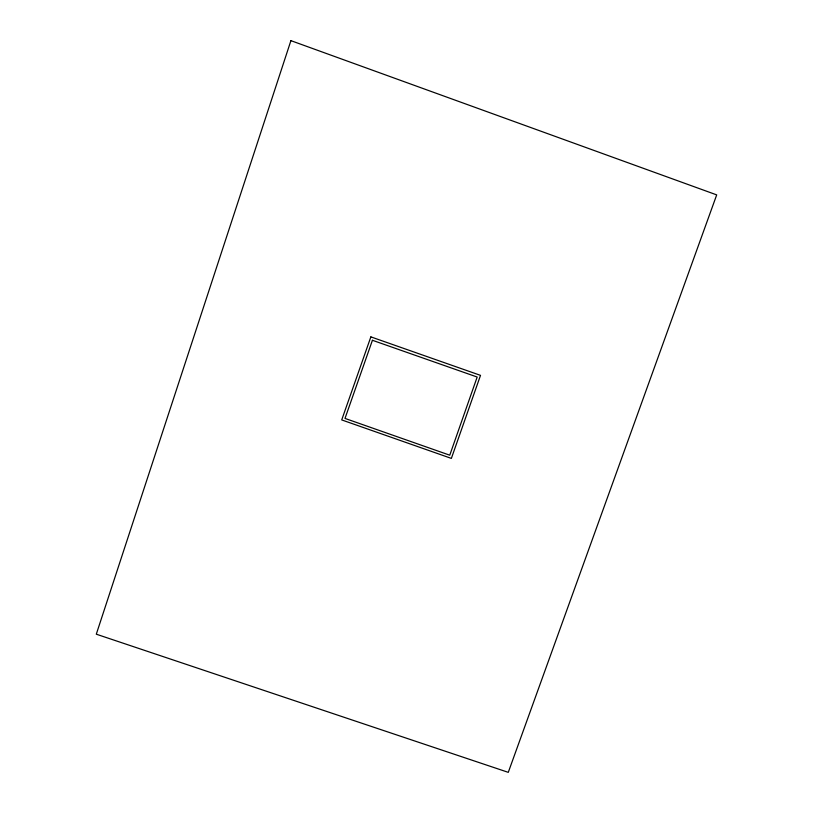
<?xml version="1.0" encoding="UTF-8"?>
<svg xmlns="http://www.w3.org/2000/svg" width="813" height="813" viewBox="0 0 813 813"><rect width="100%" height="100%" fill="white"/><g stroke="black" fill="none" stroke-linecap="round" stroke-linejoin="round"><path stroke-width="1.22" d="M290.912 40.65L96.3 634.191L508.277 772.35L716.7 194.886L290.912 40.65M370.86 336.877L341.714 419.915L451.367 458.4L480.513 375.362L370.86 336.877M372.425 340.281L345.007 418.421L449.762 455.189L477.18 377.039L372.425 340.281"/></g></svg>
